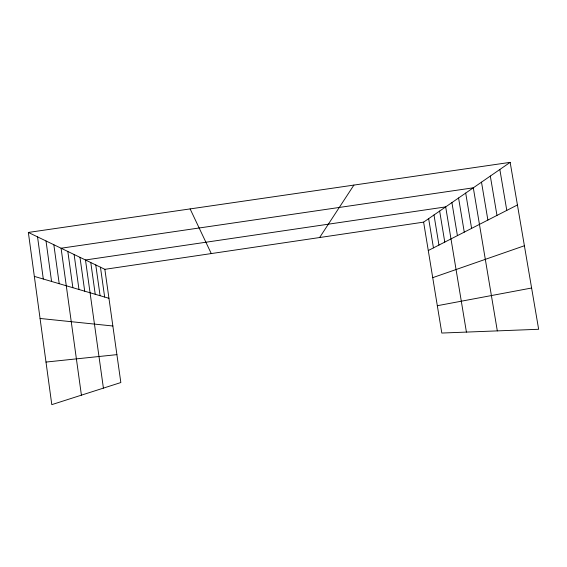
<?xml version="1.0" encoding="UTF-8"?>
<svg xmlns="http://www.w3.org/2000/svg" width="567" height="567" viewBox="0 0 567 567"><rect width="100%" height="100%" fill="white"/><g stroke="black" fill="none" stroke-linecap="round" stroke-linejoin="round"><path stroke-width="0.85" d="M319.632 237.53L353.907 185.083M423.62 222.136L510.158 162.36L538.65 329.278L441.806 333.049L423.62 222.136L104.86 269.325L28.35 232.442L51.795 404.64L120.842 382.541L104.86 269.325M428.276 250.529L517.43 204.963M432.727 277.66L524.39 245.752M437.32 305.712L531.605 288.015M28.35 232.442L510.158 162.36M45.998 362.065L116.901 354.637M40.066 318.463L112.861 325.997M34.332 276.391L108.949 298.306M190.115 208.911L211.264 253.569M499.839 169.483L506.792 210.4M490.313 176.061L496.976 215.417M481.496 182.156L487.889 220.067M497.323 330.887L473.31 187.812L61.087 248.226L81.414 395.164M465.691 193.078L471.595 228.388M458.575 197.989L464.267 232.137M451.92 202.589L457.413 235.638M466.421 332.092L445.683 206.898L85.482 259.984L103.407 388.126M439.652 211.066L444.776 242.095M433.989 214.978L438.943 245.079M428.652 218.664L433.45 247.885M100.451 267.199L104.654 297.044M95.766 264.938L100.09 295.705M90.784 262.542L95.235 294.28M79.982 257.333L84.71 291.183M74.114 254.505L78.983 289.503M67.827 251.472L72.859 287.703M53.837 244.731L59.209 283.691M46.012 240.954L51.569 281.452M37.542 236.878L43.305 279.028"/></g></svg>
